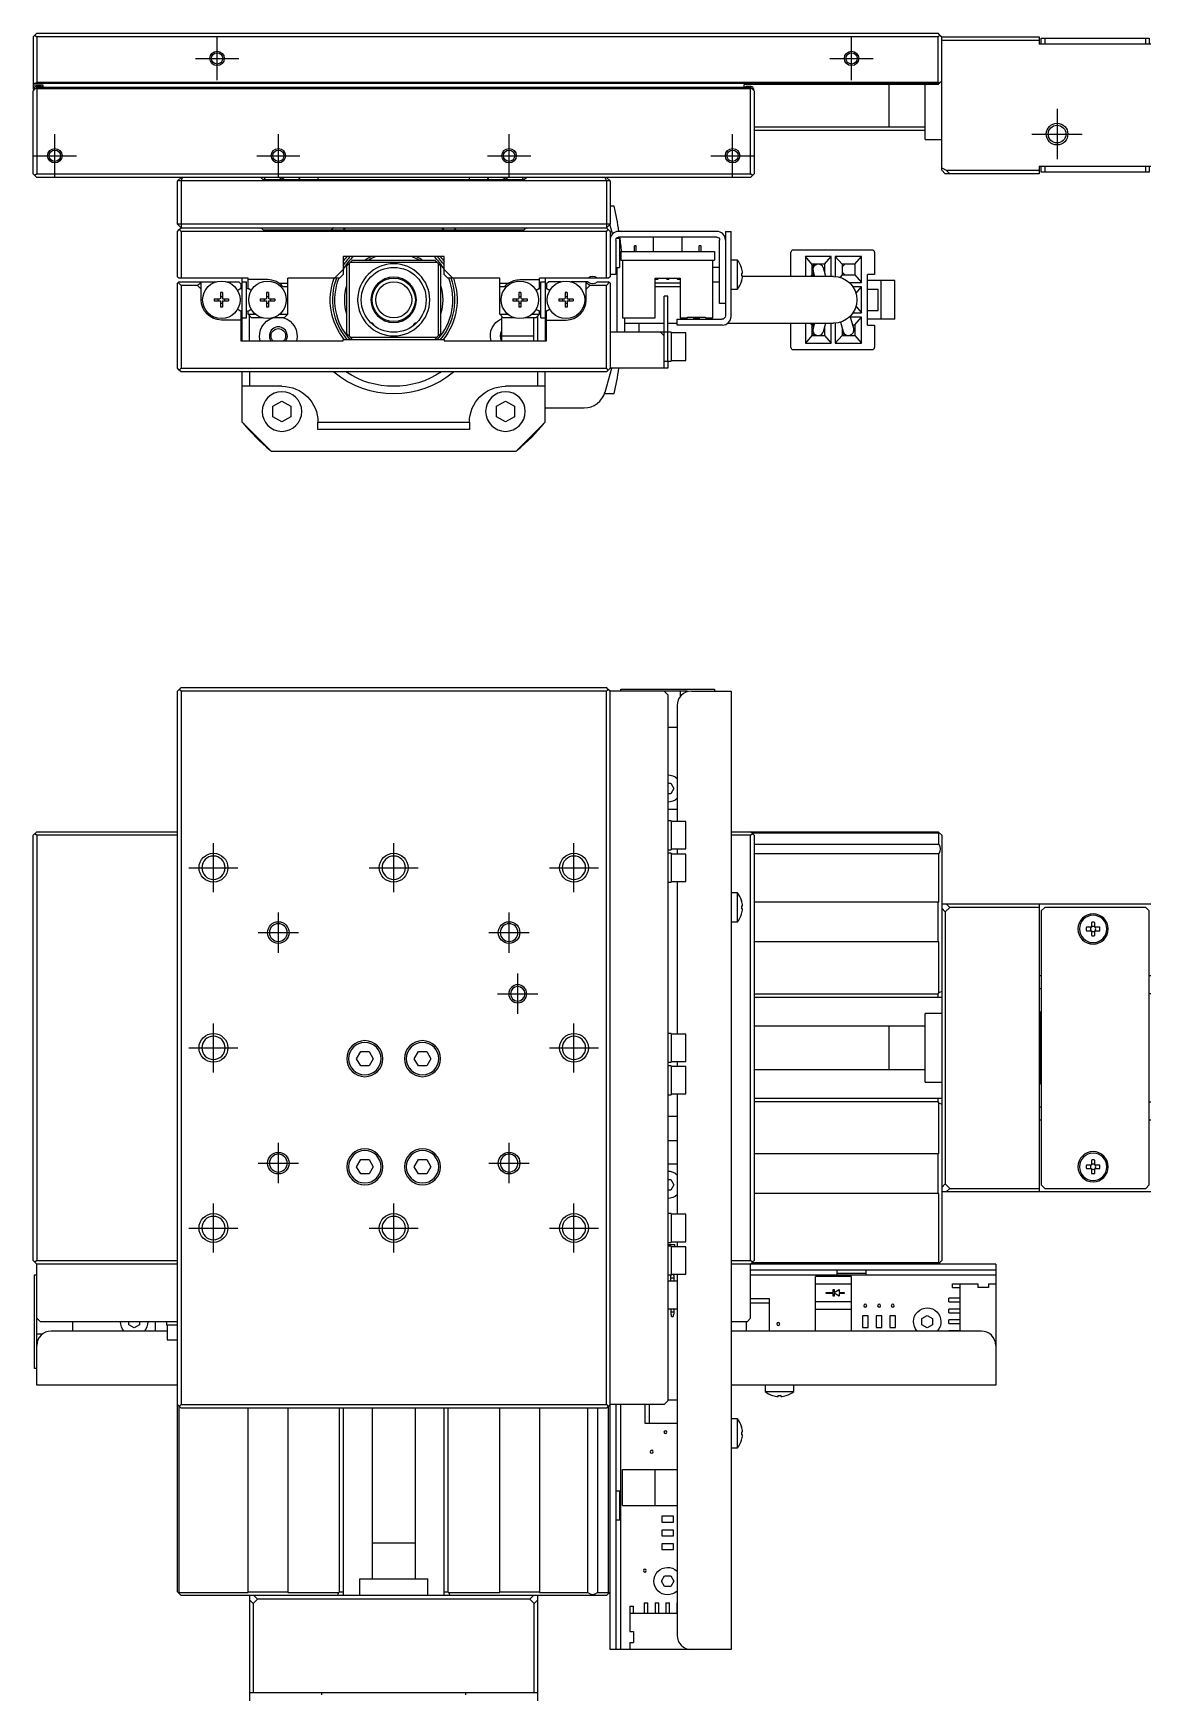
# Model space of a CAD drawing. Extents: x 0 to 1010, y -8 to 581.
# Drawn here: x 137.4 to 292.4, y 339.9 to 570.2 of the extents above; entities that cross this region are included whole.
import ezdxf

# ---------------------------------------------------------------- set-up
doc = ezdxf.new("R2010")
doc.units = 0
doc.header["$LTSCALE"] = 0.5
doc.linetypes.add('CENTER', pattern=[50.8, 31.75, -6.35, 6.35, -6.35])
for name, color, linetype in [('MSM_CENTER', 1, 'CENTER'), ('MSM_CONTINUOUS', 7, 'CONTINUOUS'), ('MSM_NARROW', 5, 'CONTINUOUS')]:
    doc.layers.add(name, color=color, linetype=linetype)

msp = doc.modelspace()

# ---------------------------------------------------------------- linework, layer by layer
at = {"layer": 'MSM_CENTER'}
for p, q in [((162.93, 563.71), (162.93, 569.71)), ((250.93, 563.71), (250.93, 569.71)), ((159.93, 566.71), (165.93, 566.71)), ((247.93, 566.71), (253.93, 566.71)), ((279.43, 559.71), (279.43, 552.71)), ((140.43, 550.21), (140.43, 556.21)), ((171.43, 550.21), (171.43, 556.21)), ((203.43, 550.21), (203.43, 556.21)), ((234.43, 550.21), (234.43, 556.21)), ((275.93, 556.21), (282.93, 556.21)), ((137.43, 553.21), (143.43, 553.21)), ((168.43, 553.21), (174.43, 553.21)), ((200.43, 553.21), (206.43, 553.21)), ((231.43, 553.21), (237.43, 553.21)), ((162.43, 451), (162.43, 457.8)), ((187.43, 451), (187.43, 457.8)), ((212.43, 451), (212.43, 457.8)), ((159.03, 454.4), (165.83, 454.4)), ((184.03, 454.4), (190.83, 454.4)), ((209.03, 454.4), (215.83, 454.4)), ((171.43, 442.6), (171.43, 448.2)), ((203.43, 442.6), (203.43, 448.2)), ((168.63, 445.4), (174.23, 445.4)), ((200.63, 445.4), (206.23, 445.4)), ((204.63, 434.1), (204.63, 439.7)), ((201.83, 436.9), (207.43, 436.9)), ((162.43, 426), (162.43, 432.8)), ((212.43, 426), (212.43, 432.8)), ((159.03, 429.4), (165.83, 429.4)), ((209.03, 429.4), (215.83, 429.4)), ((171.43, 410.6), (171.43, 416.2)), ((203.43, 410.6), (203.43, 416.2)), ((168.63, 413.4), (174.23, 413.4)), ((200.63, 413.4), (206.23, 413.4)), ((162.43, 401), (162.43, 407.8)), ((187.43, 401), (187.43, 407.8)), ((212.43, 401), (212.43, 407.8)), ((159.03, 404.4), (165.83, 404.4)), ((184.03, 404.4), (190.83, 404.4)), ((209.03, 404.4), (215.83, 404.4))]:
    msp.add_line(p, q, dxfattribs=at)
at = {"layer": 'MSM_CONTINUOUS'}
for p, q in [((137.43, 569.71), (137.68, 569.96)), ((137.43, 569.71), (137.43, 562.51)), ((137.93, 570.21), (137.68, 569.96)), ((137.68, 569.96), (137.93, 569.71)), ((137.93, 570.21), (262.93, 570.21)), ((137.93, 569.71), (137.93, 563.41)), ((262.93, 569.71), (137.93, 569.71)), ((263.18, 569.96), (262.93, 570.21)), ((262.93, 569.71), (263.18, 569.96)), ((262.93, 563.41), (262.93, 569.71)), ((263.18, 569.96), (263.43, 569.71)), ((263.43, 551.21), (263.43, 569.71)), ((263.43, 569.71), (276.93, 569.71)), ((276.93, 569.21), (263.43, 569.21)), ((276.93, 569.71), (276.93, 568.71)), ((277.23, 568.71), (277.23, 569.51)), ((277.23, 569.51), (292.23, 569.51)), ((277.73, 569.51), (277.73, 568.71)), ((291.73, 568.71), (291.73, 569.51)), ((292.23, 569.51), (292.23, 568.71)), ((292.43, 568.71), (276.93, 568.71)), ((263.03, 563.21), (137.43, 563.21)), ((138.83, 563.01), (137.43, 563.01)), ((137.43, 562.21), (137.83, 562.61)), ((137.53, 562.41), (137.43, 562.51)), ((137.43, 550.71), (137.43, 562.21)), ((137.53, 562.31), (137.53, 562.51)), ((137.93, 563.41), (137.73, 563.21)), ((138.53, 562.81), (137.83, 562.81)), ((137.83, 562.61), (137.93, 562.71)), ((137.83, 562.61), (137.93, 562.51)), ((137.93, 563.41), (262.93, 563.41)), ((137.93, 562.71), (236.93, 562.71)), ((137.93, 562.51), (137.93, 550.71)), ((236.93, 562.51), (137.93, 562.51)), ((138.83, 562.71), (138.83, 563.01)), ((262.93, 563.11), (236.03, 563.11)), ((236.03, 562.71), (236.03, 563.11)), ((237.03, 562.81), (236.33, 562.81)), ((236.93, 562.71), (237.43, 562.21)), ((236.93, 562.51), (237.03, 562.61)), ((236.93, 550.71), (236.93, 562.51)), ((237.33, 562.51), (237.33, 562.31)), ((237.43, 562.21), (237.43, 550.71)), ((256.13, 557.21), (256.13, 563.11)), ((261.13, 555.46), (261.13, 563.11)), ((263.08, 563.26), (262.93, 563.41)), ((262.93, 563.11), (263.03, 563.21)), ((263.03, 563.21), (263.08, 563.26)), ((263.08, 563.26), (263.43, 563.61)), ((237.43, 557.21), (261.13, 557.21)), ((261.13, 556.71), (237.43, 556.71)), ((261.13, 555.46), (263.43, 555.46)), ((137.68, 550.46), (137.43, 550.71)), ((137.93, 550.71), (137.68, 550.46)), ((137.68, 550.46), (137.93, 550.21)), ((137.93, 550.71), (236.93, 550.71)), ((237.18, 550.46), (236.93, 550.71)), ((236.93, 550.21), (237.18, 550.46)), ((237.43, 550.71), (237.18, 550.46)), ((263.43, 551.52), (264.04, 551.21)), ((263.93, 550.71), (263.43, 551.21)), ((276.93, 550.71), (263.93, 550.71)), ((264.04, 551.21), (276.93, 551.21)), ((264.04, 551.21), (264.54, 550.71)), ((292.43, 551.71), (276.93, 551.71)), ((276.93, 551.71), (276.93, 550.71)), ((277.23, 550.91), (277.23, 551.71)), ((292.23, 550.91), (277.23, 550.91)), ((277.73, 551.71), (277.73, 550.91)), ((291.73, 550.91), (291.73, 551.71)), ((292.23, 551.71), (292.23, 550.91)), ((236.93, 550.21), (137.93, 550.21)), ((157.43, 549.71), (157.93, 550.21)), ((157.43, 543.71), (157.43, 549.71)), ((217.43, 549.71), (157.43, 549.71)), ((157.93, 549.71), (158.14, 550.21)), ((157.93, 549.71), (157.93, 543.21)), ((169.28, 549.91), (168.98, 550.21)), ((169.28, 549.91), (205.58, 549.91)), ((171.51, 549.91), (171.93, 550.16)), ((171.93, 550.16), (172.35, 549.91)), ((202.51, 549.91), (202.93, 550.16)), ((202.93, 550.16), (203.35, 549.91)), ((205.88, 550.21), (205.58, 549.91)), ((216.73, 550.21), (216.93, 549.71)), ((216.93, 550.21), (217.43, 549.71)), ((216.93, 549.71), (216.93, 543.21)), ((217.43, 549.71), (217.43, 543.71)), ((218, 546.21), (217.43, 546.21)), ((157.43, 543.71), (157.93, 543.21)), ((217.43, 543.71), (157.43, 543.71)), ((217.43, 543.71), (216.93, 543.21)), ((217.79, 542.37), (217.41, 543.69)), ((157.43, 542.71), (157.68, 542.96)), ((157.43, 536.41), (157.43, 542.71)), ((157.68, 542.96), (157.93, 543.21)), ((157.68, 542.96), (157.93, 542.71)), ((157.93, 543.21), (216.93, 543.21)), ((157.93, 542.71), (157.93, 536.21)), ((216.93, 542.71), (157.93, 542.71)), ((169.33, 542.91), (169.03, 543.21)), ((169.33, 542.91), (205.53, 542.91)), ((205.83, 543.21), (205.53, 542.91)), ((216.93, 543.21), (217.43, 542.71)), ((216.93, 542.71), (217.18, 542.96)), ((216.93, 536.21), (216.93, 542.71)), ((217.43, 542.71), (217.43, 536.41)), ((218.23, 541.51), (218.23, 536.71)), ((218.73, 541.71), (218.29, 541.71)), ((218.43, 541.71), (218.43, 541.86)), ((232.23, 542.71), (218.63, 542.71)), ((232.23, 541.91), (218.63, 541.91)), ((218.73, 541.71), (218.73, 537.71)), ((223.43, 541.91), (223.43, 539.91)), ((227.43, 539.91), (227.43, 541.91)), ((232.63, 532.71), (232.63, 541.51)), ((233.43, 542.71), (234.23, 542.71)), ((233.43, 542.71), (233.43, 531.01)), ((234.23, 530.91), (234.23, 542.71)), ((194.43, 539.21), (180.43, 539.21)), ((180.43, 539.21), (180.43, 536.71)), ((194.43, 536.71), (194.43, 539.21)), ((218.93, 539.03), (218.73, 539.03)), ((218.93, 539.91), (218.93, 538.71)), ((218.93, 539.91), (231.93, 539.91)), ((220.81, 539.91), (220.81, 540.71)), ((221.06, 540.71), (220.81, 540.71)), ((221.06, 539.91), (221.06, 540.71)), ((230.06, 540.71), (229.81, 540.71)), ((229.81, 539.91), (229.81, 540.71)), ((230.06, 539.91), (230.06, 540.71)), ((231.93, 539.91), (231.93, 538.71)), ((242.53, 536.46), (242.53, 539.81)), ((253.83, 540.11), (242.83, 540.11)), ((248.08, 539.21), (244.53, 539.21)), ((244.53, 539.21), (244.53, 536.46)), ((245.43, 538.16), (244.53, 539.21)), ((247.18, 538.16), (248.08, 539.21)), ((248.08, 536.46), (248.08, 539.21)), ((248.68, 539.21), (248.68, 536.45)), ((249.63, 538.16), (248.68, 539.21)), ((252.33, 539.21), (248.68, 539.21)), ((251.38, 538.16), (252.33, 539.21)), ((252.33, 535.61), (252.33, 539.21)), ((254.13, 539.81), (254.13, 536.71)), ((179.23, 536.21), (180.43, 537.42)), ((180.43, 536.71), (179.93, 536.21)), ((180.93, 537.91), (181.73, 538.71)), ((180.93, 528.51), (180.93, 537.91)), ((181.23, 538.21), (181.23, 528.21)), ((193.43, 538.41), (181.43, 538.41)), ((181.73, 538.71), (193.13, 538.71)), ((193.13, 538.71), (193.93, 537.91)), ((193.63, 528.21), (193.63, 538.21)), ((193.93, 537.91), (193.93, 528.51)), ((194.43, 537.42), (195.64, 536.21)), ((194.93, 536.21), (194.43, 536.71)), ((218.23, 536.71), (217.43, 536.71)), ((218.23, 537.71), (218.73, 537.71)), ((218.43, 528.71), (218.43, 537.71)), ((218.93, 538.71), (231.93, 538.71)), ((219.18, 538.71), (219.18, 530.71)), ((231.68, 530.71), (231.68, 538.71)), ((232.63, 537.71), (231.68, 537.71)), ((235.13, 538.71), (234.23, 538.71)), ((235.13, 534.71), (235.13, 538.71)), ((235.69, 537.64), (235.69, 537.66)), ((235.69, 536.91), (235.82, 536.91)), ((235.69, 536.51), (235.69, 536.91)), ((245.43, 536.66), (245.26, 536.46)), ((245.43, 538.16), (245.43, 536.66)), ((247.18, 538.16), (245.43, 538.16)), ((245.43, 537.79), (245.81, 538.16)), ((245.72, 536.75), (245.43, 537.04)), ((245.43, 536.66), (245.75, 536.66)), ((245.59, 537.2), (245.81, 536.46)), ((247.37, 536.46), (247.03, 537.63)), ((247.18, 538.16), (247.18, 537.1)), ((249.63, 536.66), (249.34, 536.34)), ((249.63, 538.16), (249.63, 536.66)), ((251.38, 538.16), (249.63, 538.16)), ((249.63, 537.79), (250.01, 538.16)), ((250.01, 536.66), (249.63, 537.04)), ((249.63, 536.66), (251.38, 536.66)), ((251.38, 538.16), (251.38, 536.66)), ((251.38, 536.66), (252.33, 535.61)), ((254.13, 536.71), (253.13, 536.71)), ((253.13, 529.71), (253.13, 536.71)), ((157.63, 536.21), (157.43, 536.41)), ((157.43, 535.51), (157.53, 535.61)), ((157.43, 523.71), (157.43, 535.51)), ((157.63, 535.71), (157.53, 535.61)), ((157.53, 535.61), (157.93, 535.21)), ((167.23, 536.21), (157.63, 536.21)), ((157.63, 535.71), (162.82, 535.71)), ((157.93, 535.21), (157.93, 523.71)), ((160.23, 535.21), (157.93, 535.21)), ((160.73, 535.57), (160.23, 535.21)), ((160.23, 535.21), (160.73, 534.71)), ((160.73, 533.21), (160.73, 535.71)), ((164.25, 535.71), (165.93, 535.71)), ((166.23, 535.41), (165.93, 535.71)), ((166.23, 534.76), (166.09, 534.68)), ((166.23, 535.41), (166.23, 534.76)), ((166.43, 527.51), (166.43, 536.21)), ((166.43, 535.71), (167.03, 535.71)), ((167.03, 530.71), (167.03, 535.71)), ((167.23, 534.76), (167.23, 536.21)), ((169.93, 536.01), (167.23, 536.01)), ((167.61, 534.54), (167.23, 534.76)), ((167.43, 534.64), (167.43, 534.64)), ((171.53, 535.51), (172.73, 535.51)), ((172.73, 535.01), (172.08, 535.01)), ((179.93, 536.21), (172.73, 536.21)), ((172.73, 531.21), (172.73, 536.21)), ((184.57, 534.52), (184.63, 534.59)), ((184.63, 534.66), (184.63, 534.59)), ((186.37, 536.18), (186.37, 536.18)), ((202.13, 536.21), (194.93, 536.21)), ((202.13, 531.21), (202.13, 536.21)), ((202.13, 535.51), (203.34, 535.51)), ((202.79, 535.01), (202.13, 535.01)), ((204.93, 536.01), (207.63, 536.01)), ((207.63, 534.76), (207.26, 534.54)), ((207.43, 534.64), (207.43, 534.64)), ((217.23, 536.21), (207.63, 536.21)), ((207.63, 534.76), (207.63, 536.21)), ((207.83, 535.71), (208.43, 535.71)), ((207.83, 530.71), (207.83, 535.71)), ((208.43, 536.21), (208.43, 527.51)), ((208.93, 535.71), (208.63, 535.41)), ((208.63, 535.41), (208.63, 534.76)), ((208.77, 534.68), (208.63, 534.76)), ((210.62, 535.71), (208.93, 535.71)), ((214.37, 535.71), (212.05, 535.71)), ((214.13, 533.21), (214.13, 535.71)), ((214.63, 535.21), (214.13, 535.57)), ((214.13, 534.71), (214.63, 535.21)), ((216.93, 535.21), (214.63, 535.21)), ((215.69, 535.71), (217.23, 535.71)), ((216.93, 535.21), (217.33, 535.61)), ((216.93, 523.71), (216.93, 535.21)), ((217.43, 536.41), (217.23, 536.21)), ((217.43, 535.51), (217.23, 535.71)), ((217.43, 535.51), (217.43, 523.71)), ((223.68, 536.21), (227.18, 536.21)), ((223.68, 530.71), (223.68, 536.21)), ((227.18, 535.51), (223.68, 535.51)), ((227.18, 535.01), (223.68, 535.01)), ((227.18, 536.21), (227.18, 530.71)), ((231.68, 535.71), (232.63, 535.71)), ((234.23, 534.71), (235.13, 534.71)), ((235.82, 536.51), (235.69, 536.51)), ((235.69, 535.76), (235.69, 535.79)), ((248.43, 536.46), (235.82, 536.46)), ((250.62, 535.61), (252.33, 535.61)), ((252.33, 535.01), (251.14, 535.01)), ((251.55, 534.14), (252.33, 535.01)), ((252.33, 531.41), (252.33, 535.01)), ((256.93, 535.91), (253.13, 535.91)), ((253.13, 534.71), (254.63, 534.71)), ((254.63, 531.71), (254.63, 534.71)), ((255.02, 530.51), (255.02, 535.91)), ((256.93, 530.51), (256.93, 535.91)), ((162.53, 533.36), (163.33, 533.36)), ((162.53, 533.36), (162.53, 533.07)), ((162.53, 533.07), (163.33, 533.07)), ((163.06, 533.36), (163.06, 533.07)), ((163.68, 534.21), (163.39, 534.21)), ((163.39, 534.21), (163.39, 533.42)), ((163.39, 533.68), (163.68, 533.68)), ((163.39, 533.01), (163.39, 532.21)), ((163.39, 532.74), (163.68, 532.74)), ((163.68, 532.21), (163.39, 532.21)), ((163.68, 534.21), (163.68, 533.42)), ((163.68, 533.01), (163.68, 532.21)), ((163.74, 533.36), (164.53, 533.36)), ((163.74, 533.07), (164.53, 533.07)), ((164, 533.07), (164, 533.36)), ((164.53, 533.36), (164.53, 533.07)), ((168.93, 533.36), (169.73, 533.36)), ((168.93, 533.36), (168.93, 533.07)), ((168.93, 533.07), (169.73, 533.07)), ((169.46, 533.36), (169.46, 533.07)), ((170.08, 534.21), (169.79, 534.21)), ((169.79, 534.21), (169.79, 533.42)), ((169.79, 533.68), (170.08, 533.68)), ((169.79, 533.01), (169.79, 532.21)), ((169.79, 532.74), (170.08, 532.74)), ((170.08, 532.21), (169.79, 532.21)), ((170.08, 534.21), (170.08, 533.42)), ((170.08, 533.01), (170.08, 532.21)), ((170.14, 533.36), (170.93, 533.36)), ((170.14, 533.07), (170.93, 533.07)), ((170.4, 533.07), (170.4, 533.36)), ((170.93, 533.36), (170.93, 533.07)), ((203.93, 533.36), (204.73, 533.36)), ((203.93, 533.36), (203.93, 533.07)), ((203.93, 533.07), (204.73, 533.07)), ((204.46, 533.36), (204.46, 533.07)), ((205.08, 534.21), (204.79, 534.21)), ((204.79, 534.21), (204.79, 533.42)), ((204.79, 533.68), (205.08, 533.68)), ((204.79, 533.01), (204.79, 532.21)), ((204.79, 532.74), (205.08, 532.74)), ((205.08, 532.21), (204.79, 532.21)), ((205.08, 534.21), (205.08, 533.42)), ((205.08, 533.01), (205.08, 532.21)), ((205.14, 533.36), (205.93, 533.36)), ((205.14, 533.07), (205.93, 533.07)), ((205.4, 533.07), (205.4, 533.36)), ((205.93, 533.36), (205.93, 533.07)), ((210.33, 533.36), (211.13, 533.36)), ((210.33, 533.36), (210.33, 533.07)), ((210.33, 533.07), (211.13, 533.07)), ((210.86, 533.36), (210.86, 533.07)), ((211.48, 534.21), (211.19, 534.21)), ((211.19, 534.21), (211.19, 533.42)), ((211.19, 533.68), (211.48, 533.68)), ((211.19, 533.01), (211.19, 532.21)), ((211.19, 532.74), (211.48, 532.74)), ((211.48, 532.21), (211.19, 532.21)), ((211.48, 534.21), (211.48, 533.42)), ((211.48, 533.01), (211.48, 532.21)), ((211.54, 533.36), (212.33, 533.36)), ((211.54, 533.07), (212.33, 533.07)), ((211.8, 533.07), (211.8, 533.36)), ((212.33, 533.36), (212.33, 533.07)), ((225.43, 533.71), (224.93, 533.71)), ((224.93, 523.71), (224.93, 533.71)), ((225.43, 524.71), (225.43, 533.71)), ((233.43, 532.71), (232.63, 532.71)), ((251.55, 532.28), (252.33, 531.41)), ((166.23, 530.41), (163.53, 530.41)), ((165.86, 531.89), (166.23, 531.67)), ((166.23, 531.67), (166.23, 527.51)), ((166.43, 530.71), (167.03, 530.71)), ((167.23, 531.67), (167.37, 531.75)), ((167.23, 531.21), (167.23, 531.67)), ((167.23, 531.21), (168.27, 531.21)), ((167.23, 531.21), (167.73, 530.71)), ((167.43, 531.78), (167.43, 531.79)), ((167.43, 527.51), (167.43, 531.01)), ((169.22, 530.71), (167.73, 530.71)), ((172.23, 530.71), (170.65, 530.71)), ((171.59, 531.21), (172.73, 531.21)), ((172.23, 530.71), (172.73, 531.21)), ((184.27, 530.01), (184.46, 530.01)), ((184.68, 529.79), (184.46, 530.01)), ((184.68, 529.79), (184.51, 529.79)), ((184.63, 531.84), (184.57, 531.9)), ((184.63, 531.84), (184.63, 531.77)), ((184.68, 529.65), (184.68, 529.79)), ((186.37, 530.25), (186.37, 530.25)), ((190.41, 530.01), (190.18, 529.79)), ((190.35, 529.79), (190.18, 529.79)), ((190.18, 529.79), (190.18, 529.65)), ((190.41, 530.01), (190.6, 530.01)), ((202.13, 531.21), (203.27, 531.21)), ((202.13, 531.21), (202.63, 530.71)), ((204.22, 530.71), (202.38, 530.71)), ((202.38, 530.71), (202.38, 527.51)), ((207.13, 530.71), (205.65, 530.71)), ((206.59, 531.21), (207.63, 531.21)), ((206.88, 527.51), (206.88, 530.71)), ((207.13, 530.71), (207.63, 531.21)), ((207.43, 531.78), (207.43, 531.79)), ((207.43, 527.51), (207.43, 531.01)), ((207.49, 531.75), (207.63, 531.67)), ((207.63, 531.21), (207.63, 531.67)), ((207.83, 530.71), (208.43, 530.71)), ((208.63, 531.67), (209.01, 531.89)), ((208.63, 527.51), (208.63, 531.67)), ((208.63, 530.41), (211.33, 530.41)), ((219.18, 530.71), (223.68, 530.71)), ((219.43, 530.71), (219.43, 528.71)), ((219.43, 529.96), (224.93, 529.96)), ((221.43, 529.96), (221.43, 528.71)), ((225.43, 529.96), (226.73, 529.96)), ((226.73, 529.71), (226.73, 530.51)), ((226.73, 530.51), (232.93, 530.51)), ((227.18, 530.71), (228.18, 530.71)), ((228.18, 530.81), (230.68, 530.81)), ((228.18, 530.71), (228.18, 530.81)), ((228.98, 530.81), (228.98, 530.71)), ((228.98, 530.71), (229.88, 530.71)), ((229.36, 530.81), (229.36, 530.71)), ((229.51, 530.81), (229.51, 530.71)), ((229.88, 530.81), (229.88, 530.71)), ((230.68, 530.71), (230.68, 530.81)), ((230.68, 530.71), (231.68, 530.71)), ((233.77, 529.96), (248.43, 529.96)), ((242.53, 526.61), (242.53, 529.96)), ((244.53, 529.96), (244.53, 527.21)), ((245.43, 529.76), (245.26, 529.96)), ((245.43, 529.76), (245.43, 528.26)), ((245.75, 529.76), (245.43, 529.76)), ((245.81, 529.96), (245.59, 529.23)), ((247.03, 528.8), (247.37, 529.96)), ((248.08, 527.21), (248.08, 529.96)), ((248.68, 529.97), (248.68, 527.21)), ((249.47, 529.95), (249.34, 530.09)), ((249.42, 530.12), (249.78, 528.81)), ((251.23, 529.22), (250.75, 530.93)), ((252.33, 530.81), (250.78, 530.81)), ((251.08, 529.76), (251.38, 529.76)), ((251.14, 531.41), (252.33, 531.41)), ((251.38, 529.76), (252.33, 530.81)), ((251.38, 529.76), (251.38, 528.26)), ((252.33, 527.21), (252.33, 530.81)), ((253.13, 531.71), (254.63, 531.71)), ((256.93, 530.51), (253.13, 530.51)), ((166.23, 527.51), (180.43, 527.51)), ((180.43, 527.51), (180.43, 527.71)), ((180.43, 527.71), (194.43, 527.71)), ((181.43, 528.01), (180.93, 528.51)), ((181.73, 527.71), (181.43, 528.01)), ((181.43, 528.01), (193.43, 528.01)), ((193.43, 528.01), (193.13, 527.71)), ((193.43, 528.01), (193.93, 528.51)), ((194.43, 527.71), (194.43, 527.51)), ((194.43, 527.51), (208.63, 527.51)), ((202.38, 528.21), (206.88, 528.21)), ((225.93, 528.71), (217.43, 528.71)), ((224.43, 528.71), (224.93, 528.21)), ((225.93, 528.71), (225.93, 524.71)), ((227.93, 528.61), (225.93, 528.61)), ((233.03, 529.71), (226.73, 529.71)), ((227.93, 524.81), (227.93, 528.61)), ((245.43, 528.26), (244.53, 527.21)), ((245.43, 529.39), (245.72, 529.68)), ((245.81, 528.26), (245.43, 528.64)), ((245.43, 528.26), (247.18, 528.26)), ((247.18, 529.33), (247.18, 528.26)), ((247.18, 528.26), (248.08, 527.21)), ((249.63, 528.26), (248.68, 527.21)), ((249.63, 529.36), (249.63, 528.26)), ((250.01, 528.26), (249.63, 528.64)), ((249.63, 528.26), (251.38, 528.26)), ((251.38, 528.26), (252.33, 527.21)), ((253.13, 529.71), (254.13, 529.71)), ((254.13, 529.71), (254.13, 526.61)), ((242.83, 526.31), (253.83, 526.31)), ((244.53, 527.21), (248.08, 527.21)), ((248.68, 527.21), (252.33, 527.21)), ((157.68, 523.46), (157.43, 523.71)), ((157.93, 523.71), (157.68, 523.46)), ((157.93, 523.21), (157.68, 523.46)), ((157.93, 523.71), (216.93, 523.71)), ((216.93, 523.21), (157.93, 523.21)), ((166.43, 516.21), (166.43, 523.21)), ((167.43, 523.21), (167.43, 521.21)), ((207.43, 521.21), (207.43, 523.21)), ((208.43, 516.21), (208.43, 523.21)), ((216.74, 520.39), (217.69, 523.71)), ((217.18, 523.46), (216.93, 523.71)), ((217.18, 523.46), (216.93, 523.21)), ((217.43, 523.71), (217.18, 523.46)), ((225.43, 523.71), (217.43, 523.71)), ((224.93, 524.71), (225.93, 524.71)), ((225.43, 524.71), (225.43, 523.71)), ((225.93, 524.81), (227.93, 524.81)), ((171.93, 521.21), (166.43, 521.21)), ((208.43, 521.21), (202.93, 521.21)), ((170.68, 518.44), (171.93, 519.16)), ((170.68, 516.99), (170.68, 518.44)), ((171.93, 519.16), (173.18, 518.44)), ((173.18, 518.44), (173.18, 516.99)), ((201.68, 518.44), (202.93, 519.16)), ((201.68, 516.99), (201.68, 518.44)), ((202.93, 519.16), (204.18, 518.44)), ((204.18, 518.44), (204.18, 516.99)), ((216.68, 520.21), (218, 520.21)), ((166.43, 516.21), (170.43, 512.21)), ((171.93, 516.27), (170.68, 516.99)), ((173.18, 516.99), (171.93, 516.27)), ((176.93, 516.21), (197.93, 516.21)), ((176.93, 515.21), (176.93, 516.21)), ((197.93, 516.21), (197.93, 515.21)), ((202.93, 516.27), (201.68, 516.99)), ((204.18, 516.99), (202.93, 516.27)), ((204.43, 512.21), (208.43, 516.21)), ((208.43, 518.21), (213.85, 518.21)), ((197.93, 515.21), (176.93, 515.21)), ((170.43, 512.21), (204.43, 512.21)), ((157.68, 479.15), (157.43, 478.9)), ((157.93, 479.4), (157.68, 479.15)), ((157.93, 478.9), (157.68, 479.15)), ((157.93, 479.4), (216.93, 479.4)), ((217.18, 479.15), (216.93, 479.4)), ((217.18, 479.15), (216.93, 478.9)), ((217.43, 478.9), (217.18, 479.15)), ((218.93, 479.2), (231.93, 479.2)), ((218.93, 478.9), (218.93, 479.2)), ((231.93, 479.2), (231.93, 478.9)), ((157.43, 353.9), (157.43, 478.9)), ((157.93, 478.9), (157.93, 379.9)), ((216.93, 478.9), (157.93, 478.9)), ((216.93, 379.9), (216.93, 478.9)), ((228.18, 478.9), (217.43, 478.9)), ((217.43, 345.9), (217.43, 478.9)), ((225.43, 478.4), (224.93, 478.9)), ((225.43, 478.4), (225.43, 380.4)), ((226.73, 476.9), (226.73, 460.8)), ((227.18, 478.9), (227.18, 478.16)), ((228.18, 478.82), (228.18, 478.9)), ((228.73, 478.9), (234.23, 478.9)), ((234.23, 478.9), (234.23, 345.9)), ((225.43, 473.9), (226.73, 473.9)), ((225.43, 466.15), (225.87, 466.15)), ((225.87, 466.15), (226.3, 465.4)), ((226.3, 465.4), (225.87, 464.65)), ((225.87, 464.65), (225.43, 464.65)), ((226.73, 462.5), (225.43, 462.5)), ((225.93, 460.9), (225.43, 460.9)), ((225.93, 460.9), (225.93, 456.9)), ((227.93, 460.8), (225.93, 460.8)), ((227.93, 457), (227.93, 460.8)), ((137.93, 459.4), (137.43, 458.9)), ((137.43, 399.9), (137.43, 458.9)), ((137.68, 459.15), (137.93, 458.9)), ((137.93, 459.4), (157.43, 459.4)), ((157.43, 458.9), (137.93, 458.9)), ((137.93, 458.9), (137.93, 399.9)), ((234.23, 459.4), (262.93, 459.4)), ((236.93, 458.9), (234.23, 458.9)), ((237.18, 459.15), (236.93, 459.4)), ((236.93, 458.9), (237.18, 459.15)), ((236.93, 399.9), (236.93, 458.9)), ((263.03, 459.2), (237.13, 459.2)), ((237.43, 458.9), (237.18, 459.15)), ((237.43, 458.9), (237.43, 399.9)), ((263.43, 458.9), (262.93, 459.4)), ((263.03, 459.2), (263.08, 459.25)), ((263.03, 457.66), (263.03, 459.2)), ((263.43, 458.9), (263.43, 399.9)), ((225.43, 456.9), (225.93, 456.9)), ((225.93, 456.4), (225.43, 456.4)), ((225.93, 457), (227.93, 457)), ((225.93, 456.4), (225.93, 452.4)), ((227.93, 456.3), (225.93, 456.3)), ((226.73, 457), (226.73, 456.3)), ((227.93, 452.5), (227.93, 456.3)), ((237.43, 457.66), (263.03, 457.66)), ((263.03, 456.33), (237.43, 456.33)), ((263.03, 449.6), (263.03, 456.33)), ((225.43, 452.4), (225.93, 452.4)), ((225.93, 452.5), (227.93, 452.5)), ((226.73, 452.5), (226.73, 431.3)), ((235.13, 450.9), (234.23, 450.9)), ((235.13, 446.9), (235.13, 450.9)), ((235.69, 449.82), (235.69, 449.85)), ((263.03, 449.6), (237.43, 449.6)), ((262.93, 444.1), (262.93, 449.6)), ((263.43, 449.4), (292.43, 449.4)), ((264.04, 449.4), (264.54, 448.9)), ((276.93, 449.4), (276.93, 409.4)), ((234.23, 446.9), (235.13, 446.9)), ((235.69, 449.1), (235.82, 449.1)), ((235.69, 448.7), (235.69, 449.1)), ((235.82, 448.7), (235.69, 448.7)), ((235.69, 447.95), (235.69, 447.97)), ((263.93, 448.28), (263.43, 448.78)), ((264.54, 448.9), (263.93, 448.28)), ((263.93, 448.28), (263.93, 410.51)), ((276.93, 448.9), (264.54, 448.9)), ((277.73, 448.9), (277.23, 448.4)), ((277.23, 448.4), (277.23, 410.4)), ((291.73, 448.9), (277.73, 448.9)), ((292.23, 448.4), (291.73, 448.9)), ((292.23, 410.4), (292.23, 448.4)), ((284.19, 446.14), (283.51, 446.14)), ((283.51, 445.66), (284.19, 445.66)), ((284.19, 446.82), (284.19, 446.14)), ((284.19, 445.66), (284.19, 444.98)), ((284.67, 446.14), (284.67, 446.82)), ((285.35, 446.14), (284.67, 446.14)), ((284.67, 444.98), (284.67, 445.66)), ((284.67, 445.66), (285.35, 445.66)), ((263.03, 444.1), (237.43, 444.1)), ((263.03, 437.04), (263.03, 444.1)), ((277.23, 439.4), (276.93, 439.4)), ((276.93, 437.65), (277.23, 437.65)), ((292.43, 439.4), (292.23, 439.4)), ((237.43, 436.9), (262.93, 436.9)), ((263.43, 436.4), (237.43, 436.4)), ((262.93, 436.9), (263.03, 437.04)), ((262.93, 436.4), (262.93, 436.9)), ((263.43, 437.2), (263.03, 437.04)), ((292.43, 436.9), (292.23, 436.9)), ((261.13, 424.65), (261.13, 434.15)), ((263.43, 434.15), (261.13, 434.15)), ((277.13, 434.4), (276.93, 434.2)), ((277.13, 434.4), (277.13, 424.4)), ((277.23, 434.4), (277.13, 434.4)), ((225.93, 431.4), (225.43, 431.4)), ((225.93, 431.4), (225.93, 427.4)), ((227.93, 431.3), (225.93, 431.3)), ((227.93, 427.5), (227.93, 431.3)), ((261.13, 432.4), (237.43, 432.4)), ((256.13, 426.4), (256.13, 432.4)), ((182.28, 427.9), (182.85, 428.9)), ((182.85, 428.9), (184.01, 428.9)), ((184.01, 428.9), (184.59, 427.9)), ((190.28, 427.9), (190.85, 428.9)), ((190.85, 428.9), (192.01, 428.9)), ((192.01, 428.9), (192.59, 427.9)), ((182.85, 426.9), (182.28, 427.9)), ((184.01, 426.9), (182.85, 426.9)), ((184.59, 427.9), (184.01, 426.9)), ((190.85, 426.9), (190.28, 427.9)), ((192.01, 426.9), (190.85, 426.9)), ((192.59, 427.9), (192.01, 426.9)), ((225.43, 427.4), (225.93, 427.4)), ((225.93, 426.9), (225.43, 426.9)), ((225.93, 427.5), (227.93, 427.5)), ((225.93, 426.9), (225.93, 422.9)), ((227.93, 426.8), (225.93, 426.8)), ((226.73, 427.5), (226.73, 426.8)), ((227.93, 423), (227.93, 426.8)), ((237.43, 426.4), (261.13, 426.4)), ((261.13, 424.65), (263.43, 424.65)), ((276.93, 424.6), (277.13, 424.4)), ((277.13, 424.4), (277.23, 424.4)), ((225.43, 422.9), (225.93, 422.9)), ((225.93, 423), (227.93, 423)), ((226.73, 423), (226.73, 406.3)), ((237.43, 422.4), (263.43, 422.4)), ((262.93, 421.9), (237.43, 421.9)), ((262.93, 421.9), (262.93, 422.4)), ((263.03, 421.75), (262.93, 421.9)), ((263.03, 414.7), (263.03, 421.75)), ((263.03, 421.75), (263.43, 421.59)), ((292.23, 421.9), (292.43, 421.9)), ((225.43, 419.9), (226.73, 419.9)), ((277.23, 421.15), (276.93, 421.15)), ((276.93, 419.4), (277.23, 419.4)), ((292.23, 419.4), (292.43, 419.4)), ((226.73, 416.5), (225.43, 416.5)), ((263.03, 414.7), (237.43, 414.7)), ((262.93, 409.2), (262.93, 414.7)), ((182.28, 412.9), (182.85, 413.9)), ((182.85, 411.9), (182.28, 412.9)), ((182.85, 413.9), (184.01, 413.9)), ((184.01, 413.9), (184.59, 412.9)), ((184.59, 412.9), (184.01, 411.9)), ((190.28, 412.9), (190.85, 413.9)), ((190.85, 411.9), (190.28, 412.9)), ((190.85, 413.9), (192.01, 413.9)), ((192.01, 413.9), (192.59, 412.9)), ((192.59, 412.9), (192.01, 411.9)), ((225.43, 413.3), (226.73, 413.3)), ((284.19, 413.14), (283.51, 413.14)), ((283.51, 412.66), (284.19, 412.66)), ((284.19, 413.82), (284.19, 413.14)), ((284.19, 412.66), (284.19, 411.98)), ((284.67, 413.14), (284.67, 413.82)), ((285.35, 413.14), (284.67, 413.14)), ((284.67, 411.98), (284.67, 412.66)), ((284.67, 412.66), (285.35, 412.66)), ((184.01, 411.9), (182.85, 411.9)), ((192.01, 411.9), (190.85, 411.9)), ((225.43, 411.15), (225.87, 411.15)), ((225.87, 411.15), (226.3, 410.4)), ((226.3, 410.4), (225.87, 409.65)), ((263.43, 410.01), (263.93, 410.51)), ((263.93, 410.51), (264.54, 409.9)), ((277.23, 410.4), (277.73, 409.9)), ((291.73, 409.9), (292.23, 410.4)), ((225.87, 409.65), (225.43, 409.65)), ((263.03, 409.2), (237.43, 409.2)), ((263.03, 399.6), (263.03, 409.2)), ((292.43, 409.4), (263.43, 409.4)), ((264.54, 409.9), (264.04, 409.4)), ((264.54, 409.9), (276.93, 409.9)), ((277.73, 409.9), (291.73, 409.9)), ((225.93, 406.4), (225.43, 406.4)), ((225.93, 406.4), (225.93, 402.4)), ((227.93, 406.3), (225.93, 406.3)), ((227.93, 402.5), (227.93, 406.3)), ((225.43, 402.4), (225.93, 402.4)), ((226.43, 402.08), (225.43, 402.08)), ((225.93, 401.9), (225.43, 401.9)), ((225.93, 402.5), (227.93, 402.5)), ((225.93, 401.9), (225.93, 397.9)), ((227.93, 401.8), (225.93, 401.8)), ((226.43, 401.8), (226.43, 402.08)), ((226.73, 402.5), (226.73, 401.8)), ((227.93, 398), (227.93, 401.8)), ((137.43, 399.9), (137.93, 399.4)), ((137.93, 399.9), (137.68, 399.65)), ((137.93, 399.9), (157.43, 399.9)), ((157.43, 399.4), (137.93, 399.4)), ((137.93, 382.6), (137.93, 399.4)), ((234.23, 399.9), (236.93, 399.9)), ((270.93, 399.4), (234.23, 399.4)), ((237.18, 399.65), (236.93, 399.9)), ((236.93, 399.4), (237.43, 399.9)), ((236.93, 391.9), (236.93, 399.4)), ((236.93, 398.6), (270.93, 398.6)), ((237.13, 399.6), (263.03, 399.6)), ((248.93, 397.9), (248.93, 398.6)), ((252.93, 398.6), (252.93, 397.9)), ((262.93, 399.4), (263.43, 399.9)), ((263.08, 399.55), (263.03, 399.6)), ((270.93, 399.4), (270.93, 382.6)), ((137.63, 384.9), (137.63, 397.9)), ((137.63, 397.9), (137.93, 397.9)), ((225.43, 397.9), (225.93, 397.9)), ((225.43, 397.06), (226.73, 397.06)), ((225.85, 397.79), (225.97, 397.86)), ((225.85, 397.06), (225.85, 397.79)), ((225.85, 397.5), (226.28, 397.5)), ((225.93, 398), (227.93, 398)), ((225.97, 397.86), (225.97, 398)), ((226.17, 398), (226.17, 397.86)), ((226.17, 397.86), (226.28, 397.79)), ((226.28, 397.79), (226.28, 397.06)), ((226.73, 398), (226.73, 347.9)), ((236.93, 397.9), (270.93, 397.9)), ((250.93, 397.65), (245.93, 397.65)), ((245.93, 390.1), (245.93, 397.65)), ((245.93, 396.65), (250.93, 396.65)), ((252.93, 398.1), (248.93, 398.1)), ((250.93, 390.1), (250.93, 397.65)), ((264.93, 396.15), (264.93, 396.65)), ((264.93, 396.65), (268.43, 396.65)), ((265.93, 396.65), (265.93, 390.1)), ((268.43, 396.65), (268.43, 396.15)), ((269.93, 396.65), (269.93, 396.15)), ((269.93, 396.65), (270.93, 396.65)), ((239.53, 394.55), (236.93, 394.55)), ((239.53, 393.95), (236.93, 393.95)), ((239.53, 390.1), (239.53, 394.55)), ((250.93, 394.15), (245.93, 394.15)), ((247.43, 395.32), (247.43, 395.47)), ((247.43, 395.47), (248.38, 395.47)), ((248.38, 395.32), (247.43, 395.32)), ((248.38, 395.47), (248.38, 395.85)), ((248.38, 395.85), (248.53, 395.85)), ((248.38, 394.95), (248.38, 395.32)), ((248.53, 394.95), (248.38, 394.95)), ((248.53, 395.45), (249.21, 395.85)), ((248.53, 395.85), (248.53, 395.45)), ((249.21, 394.95), (248.53, 395.34)), ((248.53, 395.34), (248.53, 394.95)), ((249.21, 395.85), (249.21, 395.47)), ((249.21, 395.47), (249.91, 395.47)), ((249.91, 395.32), (249.21, 395.32)), ((249.21, 395.32), (249.21, 394.95)), ((249.91, 395.47), (249.91, 395.32)), ((264.43, 394.15), (264.43, 394.65)), ((265.93, 394.65), (264.43, 394.65)), ((264.43, 394.15), (265.93, 394.15)), ((264.93, 396.15), (265.93, 396.15)), ((269.93, 396.15), (268.43, 396.15)), ((137.93, 391.9), (138.43, 391.4)), ((226.73, 393.16), (225.43, 393.16)), ((225.85, 393.16), (225.85, 392.42)), ((226.28, 392.72), (225.85, 392.72)), ((225.97, 392.36), (225.85, 392.42)), ((225.97, 392.11), (225.97, 392.36)), ((225.97, 392.11), (226.17, 392.11)), ((226.28, 392.42), (226.17, 392.36)), ((226.17, 392.36), (226.17, 392.11)), ((226.28, 393.16), (226.28, 392.42)), ((236.43, 391.4), (236.93, 391.9)), ((245.93, 393.15), (250.93, 393.15)), ((253.23, 392.2), (252.43, 392.2)), ((252.43, 392.2), (252.43, 390.6)), ((253.23, 390.6), (253.23, 392.2)), ((254.34, 392.2), (254.34, 390.6)), ((255.14, 392.2), (254.34, 392.2)), ((255.14, 390.6), (255.14, 392.2)), ((256.24, 392.2), (256.24, 390.6)), ((257.04, 392.2), (256.24, 392.2)), ((257.04, 390.6), (257.04, 392.2)), ((260.68, 391.83), (261.43, 392.26)), ((260.68, 390.96), (260.68, 391.83)), ((261.43, 392.26), (262.18, 391.83)), ((262.18, 391.83), (262.18, 390.96)), ((264.43, 392.65), (264.43, 393.15)), ((265.93, 393.15), (264.43, 393.15)), ((264.43, 392.65), (265.93, 392.65)), ((264.43, 391.15), (264.43, 391.65)), ((265.93, 391.65), (264.43, 391.65)), ((138.67, 389.65), (137.93, 389.65)), ((157.43, 391.4), (138.43, 391.4)), ((156.03, 390.1), (139.93, 390.1)), ((142.93, 390.1), (142.93, 391.4)), ((150.68, 390.96), (150.68, 391.4)), ((151.43, 390.53), (150.68, 390.96)), ((152.18, 390.96), (151.43, 390.53)), ((152.18, 391.4), (152.18, 390.96)), ((154.33, 391.4), (154.33, 390.1)), ((155.93, 391.4), (155.93, 390.9)), ((157.43, 390.9), (155.93, 390.9)), ((156.03, 390.9), (156.03, 388.9)), ((236.43, 391.4), (234.23, 391.4)), ((268.93, 390.1), (234.23, 390.1)), ((236.33, 391.4), (236.33, 390.1)), ((252.43, 390.6), (253.23, 390.6)), ((254.34, 390.6), (255.14, 390.6)), ((256.24, 390.6), (257.04, 390.6)), ((261.43, 390.53), (260.68, 390.96)), ((262.18, 390.96), (261.43, 390.53)), ((264.43, 391.15), (265.93, 391.15)), ((264.43, 390.1), (264.43, 390.15)), ((265.93, 390.15), (264.43, 390.15)), ((156.03, 388.9), (157.43, 388.9)), ((137.93, 384.9), (137.63, 384.9)), ((157.43, 382.6), (137.93, 382.6)), ((270.93, 382.6), (234.23, 382.6)), ((238.93, 382.6), (238.93, 381.7)), ((242.93, 381.7), (242.93, 382.6)), ((224.93, 379.9), (225.43, 380.4)), ((226.73, 380.5), (225.43, 380.5)), ((238.93, 381.7), (242.93, 381.7)), ((239.98, 381.14), (240, 381.14)), ((240.73, 381.14), (241.13, 381.14)), ((240.73, 381.01), (240.73, 381.14)), ((241.13, 381.14), (241.13, 381.01)), ((241.86, 381.14), (241.88, 381.14)), ((157.43, 379.9), (157.93, 379.4)), ((157.63, 379.7), (157.63, 353.8)), ((157.68, 379.65), (157.93, 379.9)), ((157.93, 379.9), (216.93, 379.9)), ((216.93, 379.4), (157.93, 379.4)), ((167.23, 353.8), (167.23, 379.4)), ((172.73, 379.4), (172.73, 353.8)), ((179.93, 353.9), (179.93, 379.4)), ((180.43, 379.4), (180.43, 353.4)), ((184.43, 379.4), (184.43, 355.7)), ((190.43, 355.7), (190.43, 379.4)), ((194.43, 353.4), (194.43, 379.4)), ((194.93, 379.4), (194.93, 353.9)), ((202.13, 353.8), (202.13, 379.4)), ((207.63, 379.4), (207.63, 353.8)), ((214.37, 353.8), (214.37, 379.4)), ((215.69, 379.4), (215.69, 353.8)), ((216.93, 379.9), (217.18, 379.65)), ((216.93, 379.4), (217.18, 379.65)), ((217.18, 379.65), (217.43, 379.9)), ((217.23, 353.8), (217.23, 379.7)), ((224.93, 379.9), (217.43, 379.9)), ((218.23, 379.9), (218.23, 345.9)), ((218.93, 345.9), (218.93, 379.9)), ((222.28, 379.9), (222.28, 377.3)), ((222.88, 379.9), (222.88, 377.3)), ((235.13, 377.9), (234.23, 377.9)), ((235.13, 373.9), (235.13, 377.9)), ((222.28, 377.3), (226.73, 377.3)), ((235.69, 376.82), (235.69, 376.85)), ((235.69, 376.1), (235.82, 376.1)), ((235.69, 375.7), (235.69, 376.1)), ((235.82, 375.7), (235.69, 375.7)), ((234.23, 373.9), (235.13, 373.9)), ((235.69, 374.95), (235.69, 374.97)), ((219.18, 365.9), (219.18, 370.9)), ((219.18, 370.9), (226.73, 370.9)), ((223.68, 365.9), (223.68, 370.9)), ((218.93, 367.9), (218.23, 367.9)), ((218.73, 367.9), (218.73, 363.9)), ((219.18, 365.9), (226.73, 365.9)), ((224.63, 364.39), (224.63, 363.59)), ((226.23, 364.39), (224.63, 364.39)), ((226.23, 363.59), (226.23, 364.39)), ((218.23, 363.9), (218.93, 363.9)), ((224.63, 363.59), (226.23, 363.59)), ((226.23, 362.49), (224.63, 362.49)), ((224.63, 362.49), (224.63, 361.69)), ((224.63, 361.69), (226.23, 361.69)), ((226.23, 361.69), (226.23, 362.49)), ((184.43, 360.7), (190.43, 360.7)), ((224.63, 360.58), (224.63, 359.78)), ((226.23, 360.58), (224.63, 360.58)), ((224.63, 359.78), (226.23, 359.78)), ((226.23, 359.78), (226.23, 360.58)), ((182.68, 355.7), (192.18, 355.7)), ((182.68, 355.7), (182.68, 353.4)), ((192.18, 353.4), (192.18, 355.7)), ((224.57, 355.4), (225, 356.15)), ((225, 354.65), (224.57, 355.4)), ((225, 356.15), (225.87, 356.15)), ((225.87, 356.15), (226.3, 355.4)), ((226.3, 355.4), (225.87, 354.65)), ((157.43, 353.9), (157.93, 353.4)), ((157.58, 353.75), (157.63, 353.8)), ((157.63, 353.8), (167.23, 353.8)), ((216.93, 353.4), (157.93, 353.4)), ((167.23, 353.9), (172.73, 353.9)), ((167.43, 353.4), (167.43, 324.4)), ((167.93, 352.28), (167.43, 352.78)), ((168.54, 352.9), (167.93, 352.28)), ((168.04, 353.4), (168.54, 352.9)), ((206.32, 352.9), (168.54, 352.9)), ((172.73, 353.8), (179.79, 353.8)), ((179.79, 353.8), (179.63, 353.4)), ((179.79, 353.8), (179.93, 353.9)), ((179.93, 353.9), (180.43, 353.9)), ((194.43, 353.9), (194.93, 353.9)), ((194.93, 353.9), (195.07, 353.8)), ((195.24, 353.4), (195.07, 353.8)), ((195.07, 353.8), (202.13, 353.8)), ((202.13, 353.9), (207.63, 353.9)), ((206.32, 352.9), (206.82, 353.4)), ((206.93, 352.28), (206.32, 352.9)), ((207.43, 352.78), (206.93, 352.28)), ((207.43, 324.4), (207.43, 353.4)), ((207.63, 353.8), (214.37, 353.8)), ((215.69, 353.8), (217.23, 353.8)), ((217.43, 353.9), (216.93, 353.4)), ((217.23, 353.8), (217.28, 353.75)), ((222.18, 352.4), (222.68, 352.4)), ((222.18, 352.4), (222.18, 350.9)), ((222.68, 350.9), (222.68, 352.4)), ((223.68, 352.4), (224.18, 352.4)), ((223.68, 352.4), (223.68, 350.9)), ((224.18, 350.9), (224.18, 352.4)), ((225.87, 354.65), (225, 354.65)), ((225.18, 352.4), (225.68, 352.4)), ((225.18, 352.4), (225.18, 350.9)), ((225.68, 350.9), (225.68, 352.4)), ((226.68, 352.4), (226.73, 352.4)), ((226.68, 352.4), (226.68, 350.9)), ((167.93, 352.28), (167.93, 339.9)), ((206.93, 339.9), (206.93, 352.28)), ((220.18, 351.9), (220.18, 348.4)), ((220.18, 351.9), (220.68, 351.9)), ((226.73, 350.9), (220.18, 350.9)), ((220.68, 350.9), (220.68, 351.9)), ((220.18, 348.4), (220.68, 348.4)), ((220.68, 348.4), (220.68, 346.9)), ((234.23, 345.9), (217.43, 345.9)), ((220.18, 346.9), (220.18, 345.9)), ((220.18, 346.9), (220.68, 346.9)), ((207.43, 339.9), (167.43, 339.9)), ((177.43, 339.9), (177.43, 339.6)), ((197.43, 339.6), (197.43, 339.9))]:
    msp.add_line(p, q, dxfattribs=at)
for centre, radius in [((162.93, 566.71), 0.783), ((250.93, 566.71), 0.783), ((279.43, 556.21), 1.23), ((140.43, 553.21), 0.783), ((171.43, 553.21), 0.783), ((203.43, 553.21), 0.783), ((234.43, 553.21), 0.783), ((187.43, 533.21), 4.5), ((163.53, 533.21), 2.6), ((169.93, 533.21), 2.6), ((187.43, 533.21), 3), ((204.93, 533.21), 2.6), ((211.33, 533.21), 2.6)]:
    msp.add_circle(centre, radius, dxfattribs=at)
at = {"layer": 'MSM_CONTINUOUS', "extrusion": (0, 0, -1)}
for centre, radius in [((-187.43, 533.21), 5), ((-187.43, 533.21), 3.15), ((-171.93, 517.71), 2.75), ((-202.93, 517.71), 2.75), ((-162.43, 454.4), 1.62), ((-187.43, 454.4), 1.62), ((-212.43, 454.4), 1.62), ((-284.43, 445.9), 2.1), ((-284.43, 445.9), 1.9), ((-171.43, 445.4), 1.23), ((-203.43, 445.4), 1.23), ((-204.63, 436.9), 1.01), ((-162.43, 429.4), 1.62), ((-212.43, 429.4), 1.62), ((-183.43, 427.9), 2.5), ((-183.43, 427.9), 2.25), ((-191.43, 427.9), 2.5), ((-191.43, 427.9), 2.25), ((-171.43, 413.4), 1.23), ((-183.43, 412.9), 2.5), ((-183.43, 412.9), 2.25), ((-191.43, 412.9), 2.5), ((-191.43, 412.9), 2.25), ((-203.43, 413.4), 1.23), ((-284.43, 412.9), 2.1), ((-284.43, 412.9), 1.9), ((-162.43, 404.4), 1.62), ((-187.43, 404.4), 1.62), ((-212.43, 404.4), 1.62), ((-252.83, 393.62), 0.2), ((-254.74, 393.62), 0.2), ((-256.64, 393.62), 0.2), ((-240.77, 391.08), 0.2), ((-225.11, 376.06), 0.2), ((-223.21, 373.35), 0.2), ((-222.26, 356.85), 0.2)]:
    msp.add_circle(centre, radius, dxfattribs=at)
at = {"layer": 'MSM_CONTINUOUS'}
for centre, radius, start, end in [((137.83, 562.51), 0.3, 90, 180), ((138.53, 562.51), 0.3, 41.8103, 90), ((236.33, 562.51), 0.3, 90, 138.1897), ((237.03, 562.51), 0.3, 0, 90), ((159.43, 533.21), 60, 9.1102, 12.5133), ((187.43, 533.21), 13, 129.7151, 131.7417), ((187.43, 533.21), 13, 48.2583, 50.2849), ((218.63, 541.51), 1.2, 90, 180), ((159.43, 533.21), 60, 6.4114, 8.3373), ((232.23, 541.51), 1.2, 0, 90), ((187.43, 533.21), 8.5, 135.0991, 145.4397), ((187.43, 533.21), 8.2, 132.9703, 148.6119), ((187.43, 533.21), 6.5, 112.6199, 122.2042), ((187.43, 533.21), 6.5, 57.7958, 67.3801), ((187.43, 533.21), 8.2, 31.3881, 47.0297), ((187.43, 533.21), 8.5, 34.5603, 44.9009), ((242.83, 539.81), 0.3, 90, 180), ((253.83, 539.81), 0.3, 0, 90), ((232.63, 536.71), 3.2, 17.27, 38.6822), ((232.63, 536.71), 3.19, 3.5904, 16.9053), ((246.31, 537.41), 0.75, 16.5209, 196.5209), ((166.73, 533.21), 1.59, 100.8931, 126.1972), ((166.85, 533.1), 1.75, 115.4948, 127.006), ((166.73, 533.21), 1.59, 53.8028, 79.107), ((166.62, 533.1), 1.75, 52.994, 55.4948), ((169.93, 533.21), 2.8, 40.0052, 90), ((187.43, 533.21), 8.5, 159.3327, 220.3202), ((187.43, 533.21), 8.2, 158.5399, 222.1236), ((187.43, 533.21), 8.2, 317.8764, 21.4601), ((187.43, 533.21), 8.5, 319.6798, 20.6673), ((204.93, 533.21), 2.8, 124.7719, 139.9948), ((208.13, 533.21), 1.59, 100.8931, 126.1972), ((208.25, 533.1), 1.75, 124.5052, 127.006), ((208.13, 533.21), 1.59, 53.8028, 79.1069), ((208.02, 533.1), 1.75, 52.994, 64.5052), ((215.03, 535.46), 1, 48.5904, 131.4096), ((215.03, 536.46), 1, 228.5904, 311.4096), ((223.93, 536.31), 0.25, 203.5782, 336.4218), ((225.43, 536.31), 0.25, 203.5782, 336.4218), ((226.93, 536.31), 0.25, 203.5782, 336.4218), ((232.63, 536.71), 3.2, 321.3178, 342.73), ((232.63, 536.71), 3.19, 343.0947, 356.4096), ((211.33, 533.21), 2.8, 270, 0), ((166.85, 533.33), 1.75, 232.994, 235.4948), ((166.73, 533.21), 1.59, 233.8028, 259.1069), ((166.73, 533.21), 1.59, 280.8931, 306.1972), ((166.62, 533.33), 1.75, 295.4948, 307.006), ((208.25, 533.33), 1.75, 232.994, 244.5052), ((208.13, 533.21), 1.59, 233.8028, 259.1069), ((208.13, 533.21), 1.59, 280.8931, 306.1972), ((208.02, 533.33), 1.75, 304.5052, 307.006), ((233.03, 530.91), 1.2, 270, 0), ((246.31, 529.01), 0.75, 163.4791, 343.4791), ((250.51, 529.01), 0.75, 195.6242, 15.6242), ((242.83, 526.61), 0.3, 180, 270), ((253.83, 526.61), 0.3, 270, 0), ((187.43, 533.21), 13, 230.2849, 309.7151), ((159.43, 533.21), 60, 347.4867, 350.8898), ((213.85, 521.21), 3, 270, 344.0042), ((187.43, 533.21), 27, 219.3765, 230.6235), ((187.43, 533.21), 27, 309.3765, 320.6235), ((228.73, 476.9), 2, 90, 180), ((262.28, 457), 1, 318.5904, 41.4096), ((232.63, 448.9), 3.2, 17.27, 38.6822), ((232.63, 448.9), 3.19, 3.5904, 16.9053), ((232.63, 448.9), 3.2, 321.3178, 342.73), ((232.63, 448.9), 3.19, 343.0947, 356.4096), ((284.43, 445.9), 0.95, 75.3667, 104.6333), ((284.43, 445.9), 0.95, 165.3667, 194.6333), ((284.43, 445.9), 0.365, 138.8496, 221.1504), ((284.43, 445.9), 0.365, 48.8496, 131.1504), ((284.43, 445.9), 0.365, 228.8496, 311.1504), ((284.43, 445.9), 0.95, 255.3667, 284.6333), ((284.43, 445.9), 0.365, 318.8496, 41.1504), ((284.43, 445.9), 0.95, 345.3667, 14.6333), ((284.43, 412.9), 0.95, 165.3667, 194.6333), ((284.43, 412.9), 0.365, 138.8496, 221.1504), ((284.43, 412.9), 0.95, 75.3667, 104.6333), ((284.43, 412.9), 0.365, 48.8496, 131.1504), ((284.43, 412.9), 0.365, 228.8496, 311.1504), ((284.43, 412.9), 0.365, 318.8496, 41.1504), ((284.43, 412.9), 0.95, 345.3667, 14.6333), ((284.43, 412.9), 0.95, 255.3667, 284.6333), ((139.93, 388.1), 2, 90, 180), ((268.93, 388.1), 2, 0, 90), ((240.93, 384.2), 3.2, 231.3178, 252.73), ((240.93, 384.2), 3.19, 253.0947, 266.4096), ((240.93, 384.2), 3.19, 273.5904, 286.9053), ((240.93, 384.2), 3.2, 287.27, 308.6822), ((232.63, 375.9), 3.2, 17.27, 38.6822), ((232.63, 375.9), 3.19, 3.5904, 16.9053), ((232.63, 375.9), 3.19, 343.0947, 356.4096), ((232.63, 375.9), 3.2, 321.3178, 342.73), ((215.03, 354.55), 1, 228.6291, 311.3709), ((228.73, 347.9), 2, 180, 270)]:
    msp.add_arc(centre, radius, start, end, dxfattribs=at)
at = {"layer": 'MSM_CONTINUOUS', "extrusion": (0, 0, -1)}
for centre, radius, start, end in [((-171.93, 548.71), 2.75, 25.8721, 33.0557), ((-171.93, 548.71), 2.75, 146.9443, 154.1279), ((-171.93, 550.21), 5, 180, 183.4398), ((-202.93, 550.21), 5, 356.5602, 0), ((-202.93, 548.71), 2.75, 25.8721, 33.0557), ((-202.93, 548.71), 2.75, 146.9443, 154.1279), ((-187.43, 533.21), 12, 53.9334, 56.4427), ((-187.43, 533.21), 12, 123.5573, 126.0666), ((-218.63, 541.51), 0.4, 0, 90), ((-232.23, 541.51), 0.4, 90, 180), ((-187.43, 533.21), 8.8, 37.3018, 42.9859), ((-187.43, 533.21), 6.8, 53.9811, 61.9275), ((-187.43, 533.21), 6.8, 118.0725, 126.0189), ((-187.43, 533.21), 8.8, 137.0141, 142.6982), ((-187.43, 533.21), 8.8, 321.3178, 19.9323), ((-187.43, 533.21), 6.8, 342.9174, 17.0826), ((-187.43, 533.21), 6.8, 162.9174, 197.0826), ((-187.43, 533.21), 8.8, 160.0677, 218.6822), ((-204.93, 533.21), 2.8, 55.2281, 90), ((-248.43, 533.21), 3.25, 90, 270), ((-163.53, 533.21), 2.8, 270, 0), ((-163.33, 533.42), 0.06, 180, 270), ((-163.33, 533.01), 0.06, 90, 180), ((-163.74, 533.42), 0.06, 270, 0), ((-163.74, 533.01), 0.06, 0, 90), ((-169.73, 533.42), 0.06, 180, 270), ((-169.73, 533.01), 0.06, 90, 180), ((-170.14, 533.42), 0.06, 270, 0), ((-170.14, 533.01), 0.06, 0, 90), ((-204.73, 533.42), 0.06, 180, 270), ((-204.73, 533.01), 0.06, 90, 180), ((-205.14, 533.42), 0.06, 270, 0), ((-205.14, 533.01), 0.06, 0, 90), ((-211.13, 533.42), 0.06, 180, 270), ((-211.13, 533.01), 0.06, 90, 180), ((-211.54, 533.42), 0.06, 270, 0), ((-211.54, 533.01), 0.06, 0, 90), ((-171.43, 528.21), 2.6, 344.3815, 74.0576), ((-171.43, 528.21), 2.6, 105.9424, 195.6185), ((-203.43, 528.21), 2.6, 344.3815, 66.1812), ((-232.93, 531.01), 0.5, 180, 270), ((-171.43, 528.21), 1.01, 315.9346, 224.0654), ((-187.43, 533.21), 12, 236.4427, 303.5573), ((-171.93, 516.21), 5, 90, 180), ((-202.93, 516.21), 5, 0, 90), ((-225.43, 465.4), 1.9, 90, 133.1736), ((-225.43, 465.4), 1.9, 226.8264, 270), ((-225.43, 410.4), 1.9, 90, 133.1736), ((-225.43, 410.4), 1.9, 226.8264, 270), ((-261.43, 391.4), 1.9, 316.8264, 223.1735), ((-151.43, 391.4), 1.9, 316.8264, 0), ((-151.43, 391.4), 1.9, 180, 223.1736), ((-225.43, 355.4), 1.9, 226.8264, 133.1735)]:
    msp.add_arc(centre, radius, start, end, dxfattribs=at)
at = {"layer": 'MSM_NARROW'}
for centre, radius in [((162.93, 566.71), 1), ((250.93, 566.71), 1), ((279.43, 556.21), 1.5), ((140.43, 553.21), 1), ((171.43, 553.21), 1), ((203.43, 553.21), 1), ((234.43, 553.21), 1), ((187.43, 533.21), 2.5), ((162.43, 454.4), 2), ((187.43, 454.4), 2), ((212.43, 454.4), 2), ((171.43, 445.4), 1.5), ((203.43, 445.4), 1.5), ((162.43, 429.4), 2), ((212.43, 429.4), 2), ((171.43, 413.4), 1.5), ((203.43, 413.4), 1.5), ((162.43, 404.4), 2), ((187.43, 404.4), 2), ((212.43, 404.4), 2)]:
    msp.add_circle(centre, radius, dxfattribs=at)
at = {"layer": 'MSM_NARROW', "extrusion": (0, 0, -1)}
msp.add_circle((-204.63, 436.9), 1.25, dxfattribs=at)
at = {"layer": 'MSM_NARROW'}
for centre, start, end in [((171.43, 528.21), 325.9442, 214.0558), ((203.43, 528.21), 147.1401, 212.8599)]:
    msp.add_arc(centre, 1.25, start, end, dxfattribs=at)

doc.saveas('drawing.dxf')
